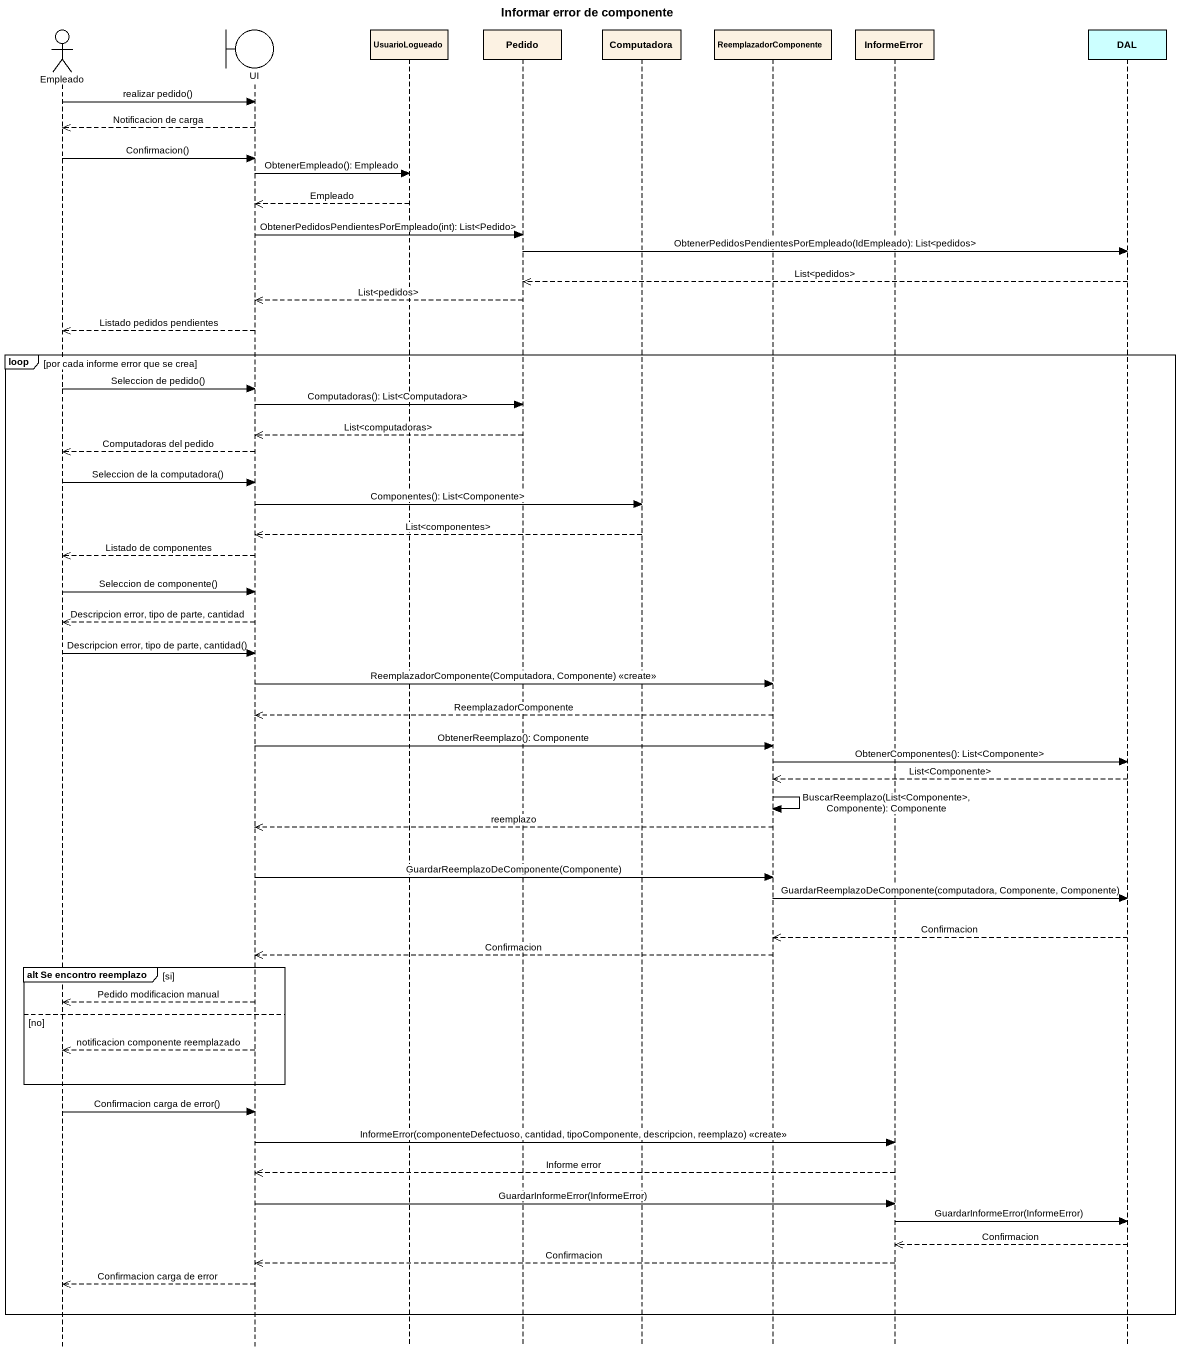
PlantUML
@startuml
title Informar error de componente
hide footbox
actor Empleado
boundary UI
participant UsuarioLogueado
participant Pedido
participant Computadora
participant ReemplazadorComponente
participant InformeError
participant DAL #CCFFFF

Empleado -> UI : realizar pedido()
UI -->> Empleado : Notificacion de carga
Empleado -> UI : Confirmacion()
UI -> UsuarioLogueado : ObtenerEmpleado(): Empleado
UsuarioLogueado -->> UI : Empleado
UI -> Pedido : ObtenerPedidosPendientesPorEmpleado(int): List<Pedido>
Pedido -> DAL : ObtenerPedidosPendientesPorEmpleado(IdEmpleado): List<pedidos>
DAL -->> Pedido : List<pedidos>
Pedido -->> UI : List<pedidos>
UI -->> Empleado : Listado pedidos pendientes
loop por cada informe error que se crea
  Empleado -> UI : Seleccion de pedido()
  UI -> Pedido : Computadoras(): List<Computadora>
  Pedido -->> UI : List<computadoras>
  UI -->> Empleado : Computadoras del pedido
  Empleado -> UI : Seleccion de la computadora()
  UI -> Computadora : Componentes(): List<Componente>
  Computadora -->> UI : List<componentes>
  UI -->> Empleado : Listado de componentes
  Empleado -> UI : Seleccion de componente()
  UI -->> Empleado : Descripcion error, tipo de parte, cantidad
  Empleado -> UI : Descripcion error, tipo de parte, cantidad()
  UI -> ReemplazadorComponente : ReemplazadorComponente(Computadora, Componente) <<create>>
  ReemplazadorComponente -->> UI : ReemplazadorComponente
  UI -> ReemplazadorComponente : ObtenerReemplazo(): Componente
  ReemplazadorComponente -> DAL : ObtenerComponentes(): List<Componente>
  DAL -->> ReemplazadorComponente : List<Componente>
  ReemplazadorComponente -> ReemplazadorComponente : BuscarReemplazo(List<Componente>, Componente): Componente
  ReemplazadorComponente -->> UI : reemplazo
  UI -> ReemplazadorComponente : GuardarReemplazoDeComponente(Componente)
  ReemplazadorComponente -> DAL : GuardarReemplazoDeComponente(computadora, Componente, Componente)
  DAL -->> ReemplazadorComponente : Confirmacion
  ReemplazadorComponente -->> UI : Confirmacion
  group alt Se encontro reemplazo [si]
    UI -->> Empleado : Pedido modificacion manual
  else no
    UI -->> Empleado : notificacion componente reemplazado
  end
  Empleado -> UI : Confirmacion carga de error()
  UI -> InformeError : InformeError(componenteDefectuoso, cantidad, tipoComponente, descripcion, reemplazo) <<create>>
  InformeError -->> UI : Informe error
  UI -> InformeError : GuardarInformeError(InformeError)
  InformeError -> DAL : GuardarInformeError(InformeError)
  DAL -->> InformeError : Confirmacion
  InformeError -->> UI : Confirmacion
  UI -->> Empleado : Confirmacion carga de error
end
@enduml
